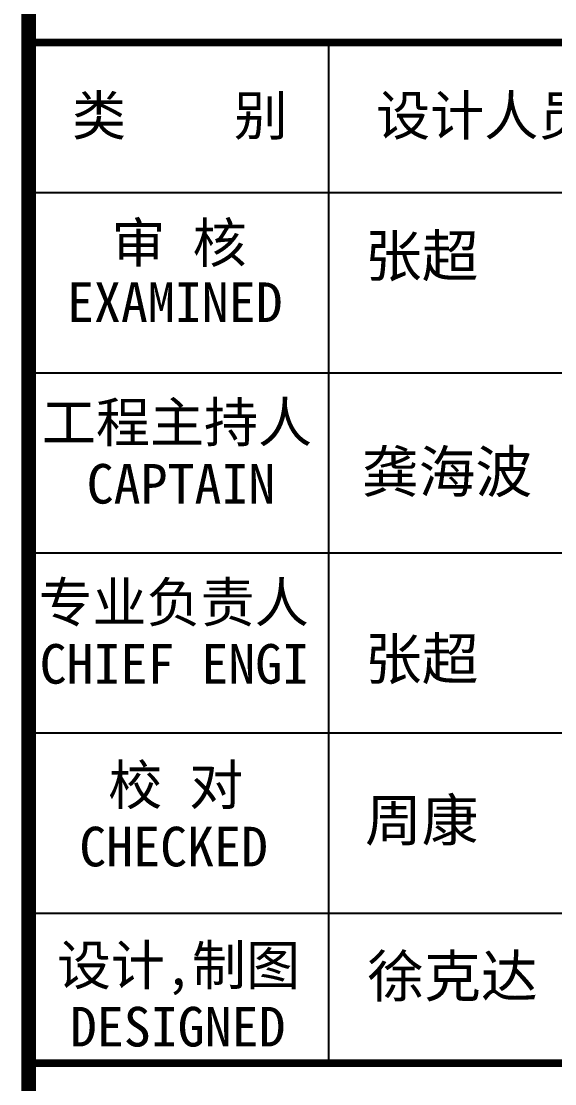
# Model space of a CAD drawing. Extents: x 185245 to 2288779, y -19957 to 815000.
# Drawn here: x 2041510 to 2046821, y 572971 to 583548 of the extents above; entities that cross this region are included whole.
import ezdxf

# ---------------------------------------------------------------- set-up
doc = ezdxf.new("R2010")
doc.units = 0
doc.header["$LTSCALE"] = 1000
doc.header["$MEASUREMENT"] = 0
doc.layers.add('图框', color=4, linetype='Continuous')
doc.styles.add('STYLE-黑体', font='simhei.ttf')

msp = doc.modelspace()

# ---------------------------------------------------------------- linework, layer by layer
at = {"layer": '图框', "color": 0}
for p, q in [((2041584.2, 581841.6, 0), (2050598, 581841.6, 0)), ((2041584.2, 581841.6, 0), (2050598, 581841.6, 0)), ((2041584.2, 580048.8, 0), (2050598, 580048.8, 0)), ((2041584.2, 578256, 0), (2050598, 578256, 0)), ((2041584.2, 576463.2, 0), (2050598, 576463.2, 0)), ((2041584.2, 574670.4, 0), (2050598, 574670.4, 0))]:
    msp.add_line(p, q, dxfattribs=at)
at = {"layer": '图框', "color": 4, "const_width": 147.9, "elevation": 0}
msp.add_lwpolyline([(2041584.2, 596462.7), (2041584.2, 536462.7)], dxfattribs=at)
at = {"layer": '图框', "color": 0, "const_width": 75, "elevation": 0}
msp.add_lwpolyline([(2041584.2, 583335.6), (2050598, 583335.6), (2050598, 568096.8), (2041584.2, 568096.8)], close=True, dxfattribs=at)
at = {"layer": '图框', "color": 0, "elevation": 0}
for points in [[(2044572.2, 581841.6), (2044572.2, 583335.6)], [(2044572.2, 573176.4), (2044572.2, 581841.6)]]:
    msp.add_lwpolyline(points, dxfattribs=at)
at = {"layer": '图框', "color": 0, "const_width": 75, "elevation": 0}
msp.add_lwpolyline([(2041584.2, 573176.4), (2050598, 573176.4)], dxfattribs=at)

# ---------------------------------------------------------------- texts
at = {"layer": '图框', "color": 0, "style": 'STYLE-黑体'}
for s, p in [('类    别 ', (2042015.1, 582412.8, 0)), ('设计人员', (2045042.9, 582412.8, 0)), ('审 核', (2042409.2, 581145.7, 0)), ('EXAMINED ', (2041965.7, 580553.4, 0)), ('工程主持人', (2041715.3, 579358.9, 0)), ('CAPTAIN', (2042161.5, 578746.3, 0)), ('专业负责人', (2041681.7, 577566.1, 0)), ('CHIEF ENGI', (2041693.3, 576953.5, 0)), ('校 对', (2042375.7, 575747.1, 0)), ('CHECKED  ', (2042087.9, 575134.5, 0)), ('设计,制图', (2041865.3, 573954.3, 0)), ('DESIGNED ', (2041994.3, 573341.7, 0))]:
    msp.add_text(s, height=394.42, dxfattribs=at).set_placement(p)
at = {"layer": '图框', "color": 4, "style": 'STYLE-黑体'}
for s, p in [('张超', (2044932.2, 581005.5, 0)), ('龚海波', (2044901.3, 578856.4, 0)), ('张超', (2044932.2, 576994.8, 0)), ('周康', (2044932.2, 575388.5, 0)), ('徐克达', (2044956, 573835.2, 0))]:
    msp.add_text(s, height=414.14, dxfattribs=at).set_placement(p)

doc.saveas('drawing.dxf')
